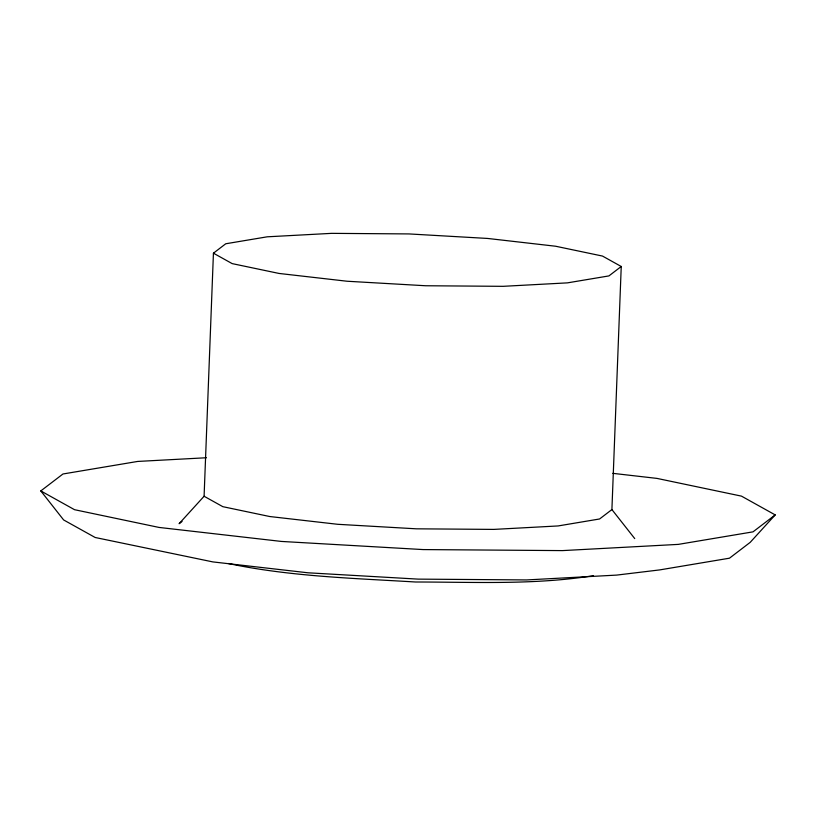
<?xml version="1.0" encoding="UTF-8"?>
<svg xmlns="http://www.w3.org/2000/svg" width="816" height="816" viewBox="0 0 816 816"><rect width="100%" height="100%" fill="white"/><g stroke="black" fill="none" stroke-linecap="round" stroke-linejoin="round"><path stroke-width="1.22" d="M182.05 521.455L179.102 523.709L204.092 496.25L213.435 253.184L225.746 243.77L267.23 236.813L331.561 233.356L408.959 233.927L487.621 238.445L555.594 246.228L602.514 256.071L621.241 266.495L611.908 509.572L634.736 538.591M612.806 473.341L656.972 478.4L741.469 496.128L775.2 514.906L750.2 542.354L729.473 558.195L659.634 569.915L616.682 575.096L526.585 579.931L418.21 579.125L308.04 572.801L212.854 561.908L95.166 537.489L63.628 519.945L40.8 490.926L62.975 473.984L137.669 461.438L206.428 457.745M621.241 266.495L608.93 275.91L567.446 282.866L503.115 286.324L425.717 285.753L347.055 281.234L279.082 273.452L232.162 263.609L213.435 253.184M611.908 509.572L599.587 518.976L558.113 525.943L493.772 529.4L416.384 528.819L337.712 524.3L269.749 516.528L222.829 506.675L204.092 496.25M775.2 514.906L753.025 531.848L678.331 544.384L562.469 550.606L423.096 549.576L281.428 541.436L159.028 527.432L74.531 509.694L40.8 490.926M593.507 575.657C534.766 585.072 474.8 582.022 415.517 582.002C352.991 578.218 289.792 576.494 228.327 563.509"/></g></svg>
